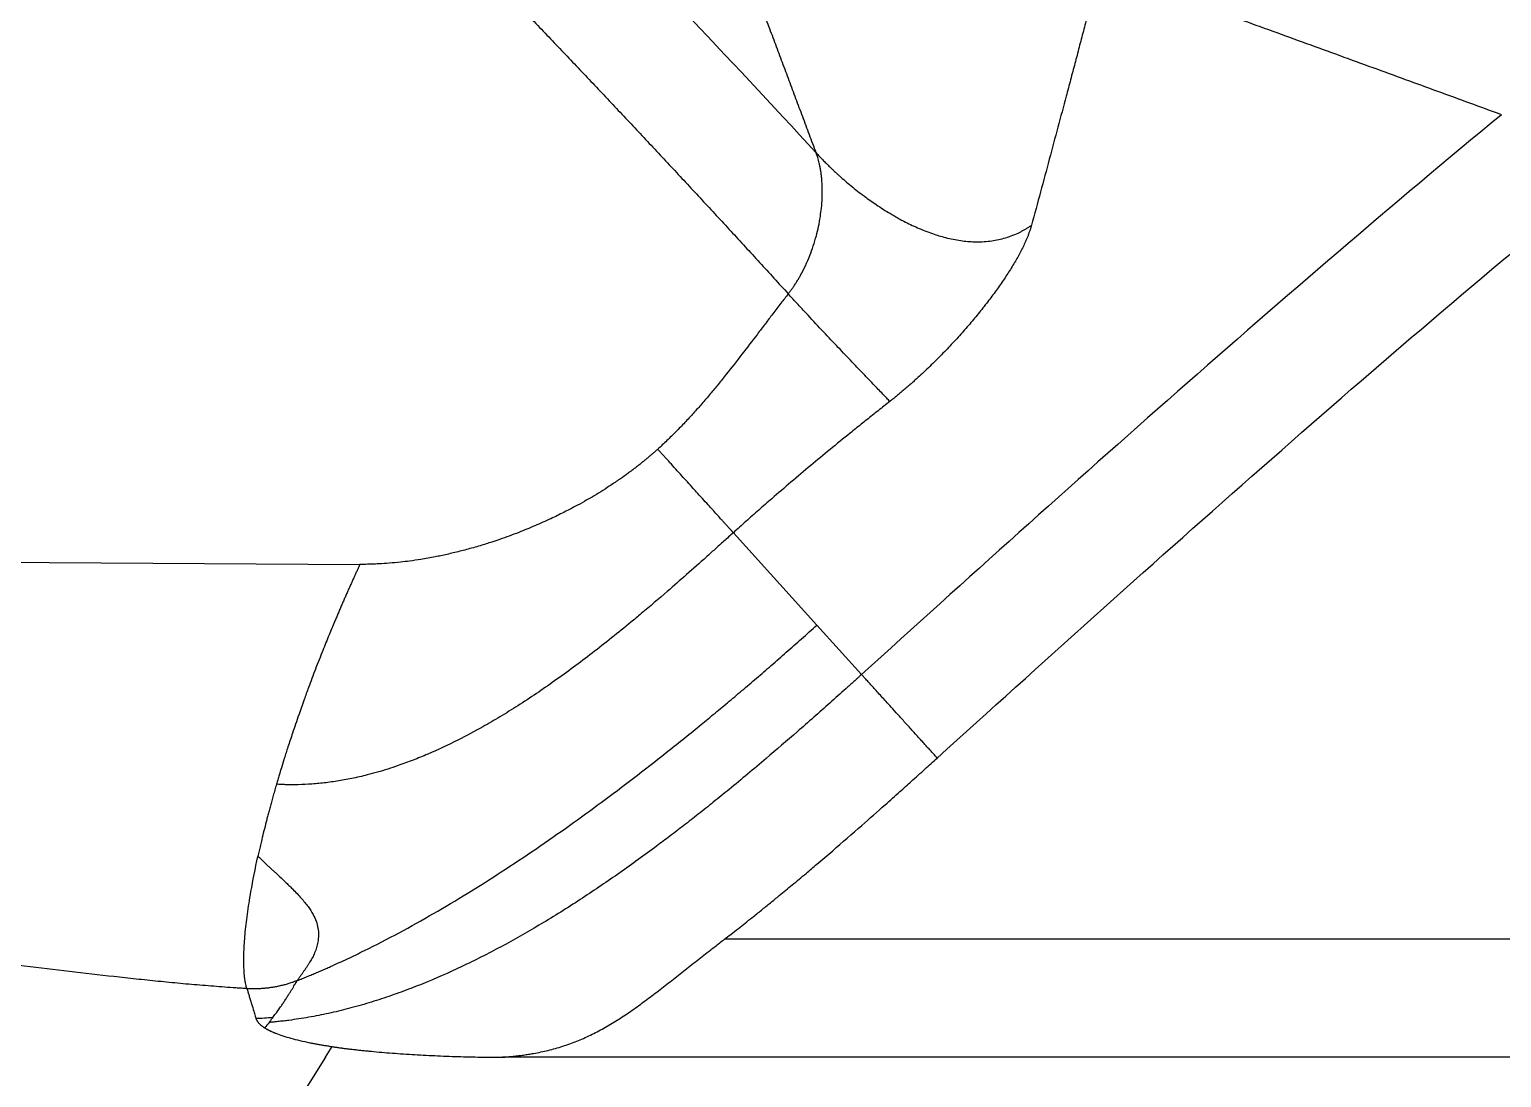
# Model space of a CAD drawing. Extents: x 525 to 613, y 487 to 635.
# Drawn here: x 553.06 to 571.48, y 518.02 to 531.13 of the extents above; entities that cross this region are included whole.
import ezdxf

# ---------------------------------------------------------------- set-up
doc = ezdxf.new("R2010")
doc.units = 0
doc.header["$MEASUREMENT"] = 0
doc.layers.add('1', color=4, linetype='Continuous')
doc.layers.add('STD TEST', color=3, linetype='Continuous')

# ---------------------------------------------------------------- blocks, each defined once
blk = doc.blocks.new('2023 VANGUARD')
at = {"layer": '1', "color": 3, "linetype": 'Continuous', "lineweight": 25}
for p, q in [((-7.089, -67.858), (-6.044, -69.013)), ((-17.631, -68.218), (-11.76, -68.254)), ((-6.044, -69.013), (-5.484, -69.631)), ((21.69, -72.942), (-7.199, -72.942)), ((-12.191, -74.419), (-12.106, -74.286)), ((-12.191, -74.419), (-13.439, -76.389)), ((21.69, -74.419), (-9.975, -74.419))]:
    blk.add_line(p, q, dxfattribs=at)
for points, knots in [([(-15.319, -55.718), (-15.253, -55.782), (-15.119, -55.91), (-14.919, -56.103), (-14.719, -56.296), (-14.52, -56.49), (-14.321, -56.684), (-14.122, -56.878), (-13.923, -57.072), (-13.725, -57.267), (-13.527, -57.462), (-13.329, -57.657), (-13.132, -57.852), (-12.935, -58.048), (-12.738, -58.244), (-12.541, -58.44), (-12.345, -58.637), (-12.149, -58.834), (-11.953, -59.031), (-11.758, -59.228), (-11.562, -59.426), (-11.368, -59.624), (-11.173, -59.823), (-10.979, -60.021), (-10.725, -60.281), (-10.413, -60.602), (-10.043, -60.985), (-9.674, -61.369), (-9.306, -61.754), (-8.939, -62.14), (-8.574, -62.527), (-8.209, -62.915), (-7.845, -63.304), (-7.483, -63.694), (-7.121, -64.085), (-6.761, -64.477), (-6.521, -64.74), (-6.402, -64.871)], [0, 0, 0, 0, 0.021739, 0.043477, 0.065216, 0.086955, 0.108694, 0.130432, 0.152171, 0.17391, 0.195649, 0.217388, 0.239126, 0.260865, 0.282604, 0.304343, 0.326082, 0.347821, 0.369559, 0.391298, 0.413037, 0.434776, 0.456515, 0.478253, 0.499992, 0.54166, 0.583328, 0.624995, 0.666663, 0.70833, 0.749998, 0.791665, 0.833332, 0.874999, 0.916666, 0.958333, 1, 1, 1, 1]), ([(-6.052, -63.108), (-6.08, -63.032), (-6.137, -62.881), (-6.221, -62.655), (-6.306, -62.43), (-6.39, -62.204), (-6.474, -61.979), (-6.559, -61.753), (-6.643, -61.528), (-6.727, -61.304), (-6.811, -61.079), (-6.896, -60.855), (-6.952, -60.706), (-6.98, -60.631)], [0, 0, 0, 0, 0.090668, 0.181385, 0.272151, 0.362966, 0.453828, 0.544738, 0.635696, 0.726702, 0.817754, 0.908854, 1, 1, 1, 1]), ([(-2.505, -60.804), (-2.522, -60.868), (-2.556, -60.997), (-2.607, -61.192), (-2.658, -61.388), (-2.71, -61.586), (-2.763, -61.787), (-2.816, -61.989), (-2.87, -62.193), (-2.941, -62.459), (-3.03, -62.79), (-3.136, -63.19), (-3.246, -63.598), (-3.321, -63.874), (-3.359, -64.013)], [0, 0, 0, 0, 0.0607158, 0.1219237, 0.1836244, 0.2458185, 0.3085067, 0.3716897, 0.4353683, 0.4995433, 0.6207982, 0.7446213, 0.8710193, 1, 1, 1, 1]), ([(2.521, -62.63), (2.389, -62.582), (2.124, -62.485), (1.724, -62.339), (1.321, -62.192), (0.913, -62.043), (0.501, -61.893), (-0.057, -61.69), (-0.765, -61.433), (-1.629, -61.12), (-2.211, -60.91), (-2.505, -60.804)], [0, 0, 0, 0, 0.078502, 0.157847, 0.238035, 0.319065, 0.400938, 0.483653, 0.651844, 0.82396, 1, 1, 1, 1]), ([(2.521, -62.63), (1.145, -63.763), (-0.202, -64.922), (-2.863, -67.264), (-4.176, -68.447), (-5.484, -69.631)], [0, 0, 0, 0, 0.5, 0.5, 1, 1, 1, 1]), ([(-6.402, -64.871), (-6.398, -64.865), (-6.389, -64.854), (-6.377, -64.838), (-6.364, -64.821), (-6.352, -64.804), (-6.34, -64.786), (-6.328, -64.769), (-6.316, -64.751), (-6.304, -64.733), (-6.293, -64.714), (-6.281, -64.695), (-6.27, -64.676), (-6.259, -64.657), (-6.23, -64.605), (-6.185, -64.517), (-6.132, -64.394), (-6.086, -64.269), (-6.05, -64.147), (-6.021, -64.025), (-6, -63.909), (-5.985, -63.791), (-5.976, -63.679), (-5.975, -63.568), (-5.978, -63.481), (-5.984, -63.414), (-5.99, -63.365), (-5.997, -63.319), (-6.005, -63.276), (-6.014, -63.236), (-6.023, -63.2), (-6.032, -63.167), (-6.042, -63.136), (-6.049, -63.117), (-6.052, -63.108)], [0, 0, 0, 0, 0.009131, 0.018339, 0.027626, 0.036992, 0.046439, 0.055968, 0.065579, 0.075273, 0.085052, 0.094915, 0.104864, 0.114899, 0.125021, 0.185527, 0.249998, 0.310253, 0.374979, 0.434613, 0.499962, 0.55752, 0.624953, 0.687453, 0.749958, 0.783292, 0.812471, 0.844927, 0.874982, 0.902175, 0.928265, 0.953259, 0.977167, 1, 1, 1, 1]), ([(-6.052, -63.108), (-6.046, -63.115), (-6.032, -63.129), (-6.012, -63.151), (-5.991, -63.173), (-5.97, -63.194), (-5.949, -63.216), (-5.927, -63.238), (-5.904, -63.261), (-5.881, -63.283), (-5.858, -63.305), (-5.834, -63.328), (-5.81, -63.35), (-5.786, -63.372), (-5.746, -63.408), (-5.69, -63.458), (-5.614, -63.521), (-5.534, -63.586), (-5.43, -63.665), (-5.294, -63.762), (-5.166, -63.843), (-5.069, -63.9), (-5.013, -63.932), (-4.919, -63.982), (-4.782, -64.048), (-4.607, -64.116), (-4.427, -64.171), (-4.25, -64.207), (-4.064, -64.223), (-3.883, -64.215), (-3.73, -64.185), (-3.613, -64.147), (-3.543, -64.118), (-3.492, -64.093), (-3.458, -64.075), (-3.424, -64.056), (-3.391, -64.035), (-3.37, -64.021), (-3.359, -64.013)], [0, 0, 0, 0, 0.008897, 0.017916, 0.027057, 0.036319, 0.045702, 0.055206, 0.064828, 0.07457, 0.08443, 0.094407, 0.1045, 0.114708, 0.125031, 0.153852, 0.184322, 0.216404, 0.250056, 0.307571, 0.375064, 0.396028, 0.416868, 0.437579, 0.500079, 0.567286, 0.62508, 0.690737, 0.750055, 0.814786, 0.874989, 0.906665, 0.937489, 0.950001, 0.962501, 0.974995, 0.987492, 1, 1, 1, 1]), ([(-4.539, -70.676), (-3.232, -69.494), (-1.923, -68.315), (0.721, -65.987), (2.056, -64.838), (3.417, -63.719)], [0, 0, 0, 0, 0.5, 0.5, 1, 1, 1, 1]), ([(-3.359, -64.013), (-3.36, -64.018), (-3.363, -64.029), (-3.368, -64.044), (-3.373, -64.06), (-3.378, -64.076), (-3.384, -64.092), (-3.39, -64.109), (-3.396, -64.126), (-3.402, -64.143), (-3.409, -64.16), (-3.417, -64.178), (-3.424, -64.196), (-3.432, -64.214), (-3.44, -64.232), (-3.456, -64.265), (-3.479, -64.313), (-3.513, -64.378), (-3.55, -64.445), (-3.604, -64.535), (-3.677, -64.651), (-3.774, -64.793), (-3.88, -64.937), (-3.994, -65.083), (-4.115, -65.23), (-4.244, -65.377), (-4.378, -65.524), (-4.496, -65.645), (-4.593, -65.742), (-4.667, -65.813), (-4.742, -65.883), (-4.805, -65.941), (-4.856, -65.987), (-4.896, -66.022), (-4.935, -66.056), (-4.975, -66.089), (-5.014, -66.122), (-5.053, -66.154), (-5.092, -66.186), (-5.118, -66.206), (-5.131, -66.217)], [0, 0, 0, 0, 0.00869, 0.01741, 0.026162, 0.034947, 0.043767, 0.052625, 0.061521, 0.070457, 0.079436, 0.088458, 0.097525, 0.10664, 0.115802, 0.125015, 0.155729, 0.186766, 0.21818, 0.250022, 0.312089, 0.375012, 0.437386, 0.500002, 0.562665, 0.624992, 0.687935, 0.74998, 0.781808, 0.813217, 0.844259, 0.874987, 0.891059, 0.906987, 0.922778, 0.938441, 0.953986, 0.969421, 0.984756, 1, 1, 1, 1]), ([(-6.402, -64.871), (-6.416, -64.889), (-6.447, -64.928), (-6.494, -64.989), (-6.544, -65.054), (-6.593, -65.118), (-6.643, -65.183), (-6.707, -65.268), (-6.821, -65.417), (-6.981, -65.627), (-7.145, -65.837), (-7.278, -66.002), (-7.38, -66.125), (-7.482, -66.245), (-7.588, -66.364), (-7.695, -66.48), (-7.788, -66.576), (-7.863, -66.651), (-7.92, -66.706), (-7.977, -66.76), (-8.016, -66.796), (-8.035, -66.813)], [0, 0, 0, 0, 0.028213, 0.05845, 0.090712, 0.124999, 0.153818, 0.1875, 0.250002, 0.375006, 0.500002, 0.564432, 0.625002, 0.688908, 0.750002, 0.813609, 0.875, 0.906946, 0.938424, 0.96944, 1, 1, 1, 1]), ([(-5.131, -66.217), (-5.137, -66.21), (-5.149, -66.197), (-5.177, -66.168), (-5.218, -66.125), (-5.274, -66.066), (-5.338, -66), (-5.408, -65.927), (-5.482, -65.849), (-5.562, -65.767), (-5.673, -65.65), (-5.82, -65.495), (-6.008, -65.297), (-6.17, -65.122), (-6.302, -64.979), (-6.369, -64.907), (-6.402, -64.871)], [0, 0, 0, 0, 0.03125, 0.0625, 0.125, 0.1875, 0.25, 0.3125, 0.375, 0.4375, 0.5, 0.625, 0.75, 0.875, 0.9375, 0.9999997, 0.9999997, 0.9999997, 0.9999997]), ([(-5.131, -66.217), (-5.155, -66.236), (-5.204, -66.274), (-5.277, -66.332), (-5.349, -66.389), (-5.42, -66.446), (-5.49, -66.502), (-5.559, -66.557), (-5.688, -66.662), (-5.876, -66.814), (-6.123, -67.019), (-6.366, -67.224), (-6.556, -67.387), (-6.69, -67.504), (-6.772, -67.575), (-6.852, -67.646), (-6.932, -67.717), (-7.011, -67.788), (-7.063, -67.835), (-7.089, -67.858)], [0, 0, 0, 0, 0.037106, 0.073749, 0.109928, 0.145643, 0.180893, 0.21568, 0.250003, 0.377213, 0.500001, 0.626805, 0.749998, 0.792523, 0.8347, 0.876533, 0.918025, 0.95918, 1, 1, 1, 1]), ([(-8.035, -66.813), (-8.045, -66.822), (-8.065, -66.84), (-8.096, -66.868), (-8.129, -66.896), (-8.163, -66.924), (-8.197, -66.953), (-8.233, -66.982), (-8.27, -67.012), (-8.309, -67.042), (-8.348, -67.072), (-8.389, -67.102), (-8.448, -67.145), (-8.531, -67.204), (-8.637, -67.275), (-8.748, -67.346), (-8.852, -67.409), (-8.959, -67.471), (-9.077, -67.535), (-9.216, -67.608), (-9.383, -67.689), (-9.571, -67.773), (-9.745, -67.844), (-9.893, -67.9), (-10.005, -67.94), (-10.126, -67.98), (-10.264, -68.024), (-10.425, -68.069), (-10.59, -68.111), (-10.72, -68.14), (-10.855, -68.168), (-10.985, -68.191), (-11.13, -68.212), (-11.262, -68.228), (-11.39, -68.24), (-11.508, -68.248), (-11.605, -68.252), (-11.684, -68.254), (-11.735, -68.254), (-11.76, -68.254)], [0, 0, 0, 0, 0.009922, 0.020137, 0.030644, 0.04144, 0.052525, 0.063896, 0.075551, 0.08749, 0.099709, 0.112208, 0.124984, 0.153162, 0.187497, 0.218797, 0.250012, 0.277005, 0.309812, 0.348431, 0.392869, 0.446348, 0.499997, 0.531247, 0.562486, 0.587874, 0.624981, 0.669192, 0.710856, 0.749994, 0.767507, 0.812507, 0.847106, 0.875016, 0.910183, 0.942122, 0.962176, 0.981472, 1, 1, 1, 1]), ([(-7.089, -67.858), (-7.091, -67.856), (-7.095, -67.852), (-7.101, -67.845), (-7.107, -67.838), (-7.114, -67.83), (-7.121, -67.822), (-7.129, -67.814), (-7.137, -67.805), (-7.145, -67.796), (-7.154, -67.787), (-7.163, -67.777), (-7.172, -67.767), (-7.182, -67.756), (-7.192, -67.745), (-7.202, -67.733), (-7.213, -67.721), (-7.225, -67.708), (-7.247, -67.684), (-7.284, -67.643), (-7.335, -67.587), (-7.393, -67.522), (-7.458, -67.451), (-7.526, -67.376), (-7.595, -67.299), (-7.661, -67.226), (-7.734, -67.145), (-7.807, -67.065), (-7.868, -66.998), (-7.913, -66.948), (-7.944, -66.913), (-7.975, -66.879), (-8.005, -66.846), (-8.025, -66.824), (-8.035, -66.813)], [0, 0, 0, 0, 0.013545, 0.027233, 0.041064, 0.055039, 0.069158, 0.083422, 0.097832, 0.112387, 0.127089, 0.141937, 0.156933, 0.172077, 0.187369, 0.20281, 0.2184, 0.23414, 0.25003, 0.309742, 0.37502, 0.428713, 0.500016, 0.574177, 0.625006, 0.691634, 0.749989, 0.814982, 0.874977, 0.90096, 0.926453, 0.951457, 0.975972, 1, 1, 1, 1]), ([(-7.089, -67.858), (-7.128, -67.894), (-7.205, -67.963), (-7.319, -68.065), (-7.474, -68.205), (-7.672, -68.381), (-7.942, -68.617), (-8.175, -68.815), (-8.486, -69.074), (-8.844, -69.361), (-9.314, -69.71), (-9.702, -69.972), (-10.004, -70.159), (-10.253, -70.304), (-10.552, -70.464), (-10.844, -70.601), (-11.096, -70.704), (-11.263, -70.765), (-11.412, -70.815), (-11.54, -70.854), (-11.691, -70.895), (-11.86, -70.934), (-12.047, -70.967), (-12.227, -70.991), (-12.402, -71.006), (-12.537, -71.011), (-12.633, -71.011), (-12.691, -71.01), (-12.748, -71.008), (-12.786, -71.005), (-12.805, -71.004)], [0, 0, 0, 0, 0.02377, 0.046571, 0.068397, 0.117604, 0.165394, 0.229187, 0.25459, 0.346977, 0.434581, 0.517413, 0.556926, 0.593919, 0.646417, 0.708807, 0.738634, 0.768408, 0.788471, 0.808969, 0.828735, 0.858491, 0.886631, 0.913803, 0.940079, 0.965476, 0.974288, 0.982979, 0.991549, 1, 1, 1, 1]), ([(-11.76, -68.254), (-11.766, -68.267), (-11.778, -68.293), (-11.797, -68.332), (-11.815, -68.373), (-11.834, -68.414), (-11.853, -68.456), (-11.872, -68.499), (-11.892, -68.543), (-11.912, -68.587), (-11.932, -68.632), (-11.952, -68.679), (-11.973, -68.726), (-11.994, -68.773), (-12.015, -68.822), (-12.036, -68.871), (-12.057, -68.921), (-12.094, -69.01), (-12.151, -69.146), (-12.215, -69.305), (-12.272, -69.448), (-12.318, -69.565), (-12.361, -69.681), (-12.409, -69.808), (-12.464, -69.96), (-12.532, -70.151), (-12.599, -70.349), (-12.659, -70.53), (-12.705, -70.674), (-12.741, -70.791), (-12.768, -70.879), (-12.785, -70.938), (-12.796, -70.976), (-12.802, -70.995), (-12.805, -71.004)], [0, 0, 0, 0, 0.013526, 0.027331, 0.041416, 0.055781, 0.070427, 0.085353, 0.10056, 0.116047, 0.131815, 0.147863, 0.16419, 0.180797, 0.197683, 0.214847, 0.232289, 0.250008, 0.306996, 0.375004, 0.41664, 0.458309, 0.500006, 0.540155, 0.595134, 0.665033, 0.749997, 0.815838, 0.871749, 0.917673, 0.953499, 0.977352, 0.988204, 1, 1, 1, 1]), ([(-12.544, -73.46), (-12.523, -73.452), (-12.482, -73.435), (-12.422, -73.411), (-12.361, -73.386), (-12.302, -73.36), (-12.243, -73.335), (-12.185, -73.31), (-12.076, -73.261), (-11.915, -73.187), (-11.628, -73.049), (-11.268, -72.863), (-10.839, -72.623), (-10.413, -72.369), (-9.841, -72.008), (-9.284, -71.626), (-8.737, -71.23), (-8.336, -70.927), (-7.926, -70.609), (-7.594, -70.342), (-7.338, -70.131), (-7.161, -69.984), (-6.981, -69.832), (-6.798, -69.677), (-6.613, -69.517), (-6.425, -69.353), (-6.235, -69.185), (-6.108, -69.071), (-6.044, -69.013)], [0, 0, 0, 0, 0.00839, 0.016702, 0.024937, 0.033096, 0.041178, 0.049184, 0.057114, 0.086625, 0.1162, 0.177808, 0.240325, 0.302493, 0.366015, 0.496603, 0.558447, 0.622124, 0.687125, 0.755057, 0.783603, 0.812747, 0.842488, 0.872822, 0.903745, 0.935254, 0.967341, 1, 1, 1, 1]), ([(-5.484, -69.631), (-5.492, -69.638), (-5.509, -69.653), (-5.541, -69.683), (-5.599, -69.735), (-5.715, -69.839), (-5.882, -69.989), (-6.084, -70.168), (-6.35, -70.401), (-6.701, -70.704), (-7.052, -70.996), (-7.336, -71.227), (-7.525, -71.377), (-7.706, -71.519), (-7.88, -71.652), (-8.145, -71.851), (-8.506, -72.113), (-8.977, -72.433), (-9.451, -72.731), (-9.935, -73.009), (-10.419, -73.258), (-10.828, -73.442), (-11.154, -73.571), (-11.398, -73.659), (-11.649, -73.74), (-11.9, -73.812), (-12.152, -73.872), (-12.359, -73.913), (-12.525, -73.94), (-12.631, -73.955), (-12.718, -73.966), (-12.777, -73.972), (-12.822, -73.977), (-12.851, -73.98), (-12.873, -73.982), (-12.887, -73.983), (-12.895, -73.983), (-12.897, -73.984)], [0, 0, 0, 0, 0.003733, 0.00754, 0.015141, 0.030394, 0.061101, 0.091944, 0.123341, 0.182281, 0.25113, 0.280106, 0.307754, 0.334081, 0.359087, 0.382776, 0.447906, 0.512269, 0.578356, 0.640176, 0.703784, 0.764987, 0.794239, 0.823933, 0.854071, 0.88468, 0.913769, 0.942803, 0.957171, 0.971502, 0.97939, 0.987475, 0.991628, 0.994959, 0.997466, 0.999147, 1, 1, 1, 1]), ([(-4.539, -70.676), (-4.544, -70.67), (-4.556, -70.657), (-4.573, -70.638), (-4.59, -70.62), (-4.607, -70.601), (-4.624, -70.582), (-4.641, -70.563), (-4.658, -70.544), (-4.675, -70.526), (-4.7, -70.497), (-4.737, -70.457), (-4.787, -70.402), (-4.856, -70.326), (-4.939, -70.234), (-5.031, -70.133), (-5.132, -70.02), (-5.238, -69.904), (-5.322, -69.81), (-5.382, -69.745), (-5.415, -69.708), (-5.439, -69.681), (-5.454, -69.665), (-5.465, -69.652), (-5.473, -69.643), (-5.479, -69.637), (-5.482, -69.633), (-5.484, -69.632), (-5.484, -69.631)], [0, 0, 0, 0, 0.013934, 0.027855, 0.041765, 0.055666, 0.06956, 0.083447, 0.097327, 0.111201, 0.125071, 0.160389, 0.202118, 0.250141, 0.334284, 0.417458, 0.50019, 0.626601, 0.75008, 0.808542, 0.875305, 0.90788, 0.935644, 0.958525, 0.976453, 0.98937, 0.997229, 1, 1, 1, 1]), ([(-7.199, -72.942), (-7.173, -72.922), (-7.115, -72.877), (-7.029, -72.81), (-6.94, -72.74), (-6.844, -72.664), (-6.739, -72.58), (-6.626, -72.488), (-6.497, -72.383), (-6.348, -72.261), (-6.191, -72.129), (-6.022, -71.986), (-5.789, -71.787), (-5.504, -71.54), (-5.225, -71.292), (-5.019, -71.109), (-4.852, -70.959), (-4.697, -70.819), (-4.589, -70.722), (-4.539, -70.676)], [0, 0, 0, 0, 0.028015, 0.062526, 0.093751, 0.125034, 0.167738, 0.209404, 0.250018, 0.310396, 0.374981, 0.426145, 0.499947, 0.638204, 0.74993, 0.820402, 0.874956, 0.941936, 1, 1, 1, 1]), ([(-12.805, -71.004), (-12.808, -71.016), (-12.815, -71.04), (-12.825, -71.076), (-12.835, -71.111), (-12.845, -71.145), (-12.854, -71.178), (-12.863, -71.211), (-12.872, -71.243), (-12.881, -71.274), (-12.889, -71.305), (-12.897, -71.335), (-12.905, -71.364), (-12.912, -71.392), (-12.92, -71.42), (-12.927, -71.448), (-12.941, -71.504), (-12.963, -71.588), (-12.986, -71.685), (-13.006, -71.768), (-13.022, -71.837), (-13.032, -71.883), (-13.037, -71.906)], [0, 0, 0, 0, 0.03728, 0.074004, 0.11017, 0.145776, 0.180821, 0.215305, 0.249224, 0.282577, 0.315363, 0.347578, 0.37922, 0.410287, 0.440777, 0.470687, 0.500014, 0.628057, 0.752575, 0.834903, 0.91739, 1, 1, 1, 1]), ([(-13.175, -73.561), (-13.18, -73.544), (-13.19, -73.507), (-13.204, -73.421), (-13.215, -73.292), (-13.214, -73.105), (-13.2, -72.885), (-13.171, -72.634), (-13.121, -72.315), (-13.071, -72.062), (-13.037, -71.906)], [0, 0, 0, 0, 0.03125, 0.0625, 0.125, 0.1875, 0.25, 0.3125, 0.375, 0.46237, 0.46237, 0.46237, 0.46237]), ([(-13.037, -71.906), (-13.031, -71.911), (-13.019, -71.922), (-13.001, -71.939), (-12.984, -71.955), (-12.967, -71.971), (-12.949, -71.987), (-12.932, -72.003), (-12.915, -72.019), (-12.899, -72.035), (-12.882, -72.05), (-12.866, -72.065), (-12.849, -72.081), (-12.833, -72.096), (-12.817, -72.11), (-12.788, -72.137), (-12.748, -72.176), (-12.697, -72.224), (-12.649, -72.27), (-12.578, -72.34), (-12.493, -72.43), (-12.407, -72.534), (-12.346, -72.629), (-12.306, -72.718), (-12.283, -72.803), (-12.277, -72.889), (-12.284, -72.97), (-12.301, -73.046), (-12.321, -73.101), (-12.34, -73.143), (-12.353, -73.171), (-12.369, -73.199), (-12.385, -73.227), (-12.398, -73.246), (-12.404, -73.255)], [0, 0, 0, 0, 0.00888, 0.017763, 0.02665, 0.035543, 0.044442, 0.053348, 0.062262, 0.071187, 0.080123, 0.089072, 0.098034, 0.107013, 0.116007, 0.125019, 0.156739, 0.188127, 0.219216, 0.250028, 0.335278, 0.418527, 0.499988, 0.572306, 0.643671, 0.71478, 0.785733, 0.838977, 0.892428, 0.913912, 0.935404, 0.95691, 0.978439, 1, 1, 1, 1]), ([(-9.975, -74.419), (-9.964, -74.418), (-9.942, -74.416), (-9.909, -74.413), (-9.876, -74.41), (-9.843, -74.407), (-9.811, -74.403), (-9.779, -74.399), (-9.746, -74.395), (-9.714, -74.391), (-9.683, -74.386), (-9.651, -74.382), (-9.62, -74.376), (-9.537, -74.362), (-9.403, -74.334), (-9.254, -74.292), (-9.135, -74.252), (-9.049, -74.219), (-8.962, -74.183), (-8.848, -74.13), (-8.707, -74.057), (-8.541, -73.957), (-8.376, -73.847), (-8.211, -73.729), (-8.047, -73.604), (-7.881, -73.474), (-7.713, -73.342), (-7.572, -73.231), (-7.458, -73.142), (-7.382, -73.083), (-7.315, -73.032), (-7.258, -72.987), (-7.219, -72.957), (-7.199, -72.942)], [0, 0, 0, 0, 0.010446, 0.020887, 0.031324, 0.041756, 0.052183, 0.062604, 0.07302, 0.083431, 0.093835, 0.104233, 0.114624, 0.125009, 0.186097, 0.250009, 0.280584, 0.312516, 0.34255, 0.375022, 0.437517, 0.500005, 0.562496, 0.624993, 0.687493, 0.749993, 0.812488, 0.874995, 0.905625, 0.937477, 0.95748, 0.978316, 1, 1, 1, 1]), ([(-13.175, -73.561), (-13.186, -73.56), (-13.209, -73.559), (-13.256, -73.556), (-13.337, -73.55), (-13.498, -73.539), (-13.729, -73.521), (-14.007, -73.497), (-14.284, -73.47), (-14.561, -73.441), (-14.931, -73.401), (-15.395, -73.348), (-15.862, -73.292), (-16.19, -73.252), (-16.378, -73.229), (-16.495, -73.215), (-16.59, -73.204), (-16.643, -73.197), (-16.678, -73.193), (-16.691, -73.192), (-16.698, -73.191), (-16.699, -73.191)], [0.0000076, 0.0000076, 0.0000076, 0.0000076, 0.0078125, 0.015625, 0.03125, 0.0625, 0.125, 0.1875, 0.25, 0.3125, 0.375, 0.5, 0.625, 0.6875, 0.71875, 0.75, 0.765625, 0.78125, 0.7851562, 0.7890625, 0.7896734, 0.7896734, 0.7896734, 0.7896734]), ([(-12.404, -73.255), (-12.407, -73.261), (-12.415, -73.272), (-12.425, -73.287), (-12.436, -73.303), (-12.446, -73.318), (-12.456, -73.333), (-12.466, -73.347), (-12.476, -73.361), (-12.485, -73.374), (-12.494, -73.388), (-12.503, -73.401), (-12.512, -73.413), (-12.52, -73.425), (-12.528, -73.437), (-12.536, -73.449), (-12.541, -73.456), (-12.544, -73.46)], [0, 0, 0, 0, 0.0678, 0.135409, 0.202834, 0.270082, 0.337159, 0.404072, 0.470827, 0.537431, 0.60389, 0.67021, 0.736398, 0.802462, 0.868411, 0.934253, 1, 1, 1, 1]), ([(-12.544, -73.46), (-12.552, -73.463), (-12.567, -73.469), (-12.591, -73.478), (-12.614, -73.486), (-12.638, -73.494), (-12.661, -73.501), (-12.685, -73.508), (-12.709, -73.515), (-12.733, -73.521), (-12.757, -73.526), (-12.781, -73.532), (-12.805, -73.537), (-12.83, -73.541), (-12.861, -73.546), (-12.899, -73.552), (-12.945, -73.557), (-12.991, -73.561), (-13.037, -73.563), (-13.083, -73.564), (-13.129, -73.563), (-13.159, -73.562), (-13.175, -73.561)], [0, 0, 0, 0, 0.038737, 0.077446, 0.116122, 0.15476, 0.193356, 0.231905, 0.270402, 0.308843, 0.347224, 0.38554, 0.423786, 0.461959, 0.500053, 0.571535, 0.643052, 0.714572, 0.78606, 0.857483, 0.928807, 1, 1, 1, 1]), ([(-12.578, -73.514), (-12.574, -73.508), (-12.567, -73.496), (-12.559, -73.483), (-12.556, -73.478)], [0, 0, 0, 0, 0.55251, 1, 1, 1, 1]), ([(-13.175, -73.561), (-13.17, -73.574), (-13.161, -73.603), (-13.148, -73.648), (-13.132, -73.698), (-13.112, -73.764), (-13.091, -73.833), (-13.073, -73.893), (-13.064, -73.924), (-13.061, -73.934)], [0, 0, 0, 0, 0.105364, 0.223827, 0.355375, 0.499997, 0.749011, 0.915644, 1, 1, 1, 1]), ([(-12.849, -73.921), (-12.843, -73.913), (-12.832, -73.898), (-12.815, -73.874), (-12.797, -73.85), (-12.78, -73.826), (-12.762, -73.801), (-12.741, -73.771), (-12.718, -73.737), (-12.692, -73.697), (-12.665, -73.656), (-12.642, -73.619), (-12.621, -73.585), (-12.605, -73.56), (-12.591, -73.536), (-12.584, -73.523), (-12.578, -73.514)], [0, 0, 0, 0, 0.062137, 0.124967, 0.188492, 0.252713, 0.317629, 0.383243, 0.476167, 0.576263, 0.676005, 0.769957, 0.840093, 0.911182, 0.941473, 1, 1, 1, 1]), ([(-13.061, -73.934), (-13.061, -73.936), (-13.059, -73.94), (-13.057, -73.946), (-13.054, -73.952), (-13.051, -73.958), (-13.048, -73.964), (-13.044, -73.97), (-13.04, -73.976), (-13.035, -73.982), (-13.03, -73.988), (-13.024, -73.995), (-13.012, -74.007), (-12.996, -74.021), (-12.978, -74.035), (-12.964, -74.044), (-12.956, -74.049), (-12.953, -74.051)], [0, 0, 0, 0, 0.0502005, 0.1003416, 0.1504289, 0.2004679, 0.2504643, 0.3004236, 0.3503512, 0.4002528, 0.4501338, 0.4999998, 0.585894, 0.7499942, 0.86282, 0.9461804, 1, 1, 1, 1]), ([(-12.897, -73.984), (-12.893, -73.978), (-12.885, -73.968), (-12.873, -73.952), (-12.863, -73.939), (-12.855, -73.928), (-12.851, -73.923), (-12.849, -73.921)], [0, 0, 0, 0, 0.249982, 0.499796, 0.749865, 0.874927, 1, 1, 1, 1]), ([(-12.953, -74.051), (-12.949, -74.053), (-12.943, -74.057), (-12.933, -74.063), (-12.923, -74.069), (-12.912, -74.075), (-12.901, -74.08), (-12.89, -74.086), (-12.878, -74.092), (-12.866, -74.097), (-12.854, -74.103), (-12.841, -74.108), (-12.828, -74.114), (-12.791, -74.128), (-12.727, -74.151), (-12.626, -74.181), (-12.513, -74.21), (-12.416, -74.231), (-12.343, -74.245), (-12.298, -74.254), (-12.252, -74.262), (-12.204, -74.27), (-12.156, -74.278), (-12.123, -74.284), (-12.106, -74.286)], [0, 0, 0, 0, 0.020933, 0.041839, 0.06272, 0.08358, 0.104421, 0.125247, 0.146059, 0.166862, 0.187658, 0.208449, 0.229239, 0.250031, 0.37499, 0.500012, 0.624244, 0.749991, 0.791839, 0.833585, 0.875251, 0.916861, 0.958437, 1, 1, 1, 1]), ([(-12.106, -74.286), (-12.099, -74.287), (-12.085, -74.289), (-12.063, -74.293), (-12.04, -74.296), (-12.017, -74.299), (-11.993, -74.303), (-11.97, -74.306), (-11.945, -74.309), (-11.92, -74.312), (-11.895, -74.315), (-11.869, -74.318), (-11.843, -74.321), (-11.817, -74.324), (-11.79, -74.327), (-11.762, -74.33), (-11.734, -74.333), (-11.706, -74.336), (-11.677, -74.339), (-11.616, -74.345), (-11.521, -74.354), (-11.388, -74.365), (-11.251, -74.375), (-11.11, -74.384), (-10.968, -74.392), (-10.825, -74.399), (-10.68, -74.405), (-10.536, -74.41), (-10.392, -74.414), (-10.251, -74.417), (-10.135, -74.418), (-10.059, -74.419), (-10.024, -74.419), (-10.005, -74.419), (-9.99, -74.419), (-9.981, -74.419), (-9.976, -74.419), (-9.975, -74.419)], [0, 0, 0, 0, 0.0125371, 0.0251761, 0.037919, 0.0507681, 0.0637253, 0.0767928, 0.0899726, 0.1032669, 0.1166775, 0.1302065, 0.1438557, 0.1576269, 0.1715217, 0.1855417, 0.1996885, 0.2139636, 0.2283685, 0.2429045, 0.3051415, 0.3684872, 0.4330681, 0.4990552, 0.5632633, 0.6276533, 0.6920718, 0.7561252, 0.8193458, 0.8805801, 0.9410202, 0.9707056, 0.9784819, 0.9876198, 0.9942367, 0.9983638, 1, 1, 1, 1])]:
    blk.add_open_spline(points, degree=3, knots=knots, dxfattribs=at)
for points in [[(-12.865, -56.081), (-10.535, -58.365), (-8.263, -60.709), (-6.052, -63.108)], [(-12.556, -73.478), (-12.552, -73.472), (-12.548, -73.466), (-12.544, -73.46)], [(-12.849, -73.921), (-12.921, -73.93), (-12.992, -73.934), (-13.061, -73.934)], [(-12.897, -73.984), (-12.915, -74.007), (-12.934, -74.031), (-12.953, -74.051)]]:
    blk.add_open_spline(points, degree=3, dxfattribs=at)
blk = doc.blocks.new('2026 Vanguard')
at = {"layer": 'STD TEST', "color": 1}
blk.add_blockref('2023 VANGUARD', (44.161, 88.209), dxfattribs=at)

msp = doc.modelspace()

# ---------------------------------------------------------------- block references
at = {"layer": '1'}
msp.add_blockref('2026 Vanguard', (524.798, 504.482), dxfattribs=at)

doc.saveas('drawing.dxf')
